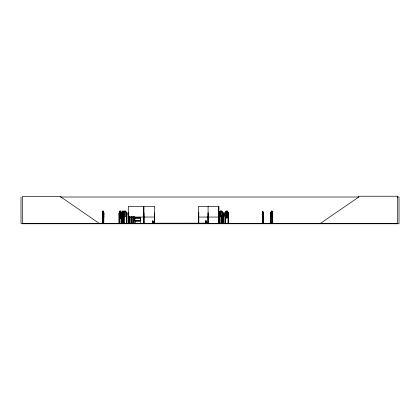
<?xml version="1.0" encoding="UTF-8"?>
<svg xmlns="http://www.w3.org/2000/svg" width="420" height="420" viewBox="0 0 420 420"><rect width="100%" height="100%" fill="white"/><g stroke="black" fill="none" stroke-linecap="round" stroke-linejoin="round"><path stroke-width="0.63" d="M140.375 219.345L140.375 218.111L135.371 218.111M102.795 212.756L102.753 223.545M103.546 223.545L103.53 212.714M103.751 212.756L103.677 223.545M272.433 212.825L272.727 212.851L272.727 223.555M121.301 212.767L121.28 223.545M262.563 212.924L262.516 223.545M152.754 223.514L152.859 220.978M205.879 223.514L205.984 220.978L206.073 222.243M262.705 212.972L262.773 211.523M225.225 212.825L225.267 223.545L225.33 212.846L224.889 212.83L226.086 211.129L227.299 211.129M228.165 212.756L228.149 223.545L228.134 212.84L228.512 212.846L228.491 223.545M123.307 216.179L124.131 214.526L124.084 212.709M262.705 211.302L262.647 212.84M260.552 223.54L265.214 223.54L260.584 223.493M260.584 223.346L265.183 223.545M103.525 212.725C104.444 213.14 103.598 215.271 103.457 216.221L103.016 216.221L102.632 214.51L103.063 216.179M205.858 222.243L205.963 220.978L205.453 223.514M103.063 213.596L102.868 216.541L103.388 217.549L103.645 215.266L103.147 211.397L103.189 214.247L103.451 213.591M100.574 223.54L105.725 223.54M100.632 223.346L105.667 223.346L100.637 223.545M263.125 214.652L262.658 216.347L262.658 211.255L263.261 212.846L263.298 223.545M262.7 211.255L262.447 212.956M135.35 223.529L140.385 223.445L140.38 221.067L135.371 221.067L135.371 223.44M220.206 212.368L220.568 211.402M263.009 214.242L262.878 215.25L262.6 214.242M152.418 223.514L152.806 220.978L153.337 223.514M205.543 223.514L205.926 220.978M120.204 211.397L119.574 216.541L120.083 217.549L120.587 217.549L121.091 216.541L121.091 215.266L120.456 211.397L120.167 211.397M122.834 211.397L122.582 213.591L123.086 214.247L123.344 212.846L123.086 211.397L122.798 211.397M219.944 212.294L220.138 211.186L221.933 211.176L222.521 214.116L221.713 215.124L220.899 215.124L220.075 214.116L220.689 211.176L219.466 212.846L219.555 223.519M271.976 211.186L272.27 214.127L271.882 215.135L271.488 215.135L271.089 212.851L271.388 211.186L272.013 211.186M152.334 223.514L152.77 220.978M269.073 223.519L274.491 223.519M206.252 223.514L209.759 223.325L206.252 223.514L206.041 220.978L206.551 223.514M206.252 223.34L209.743 223.33M143.945 223.514L144.175 223.157L144.181 223.545M205.333 223.514L205.895 220.978L206.703 223.514M119.952 211.176L119.574 214.116L120.083 215.124L120.587 215.124L121.091 214.116L121.091 212.846L120.713 211.176L119.915 211.176M122.582 211.176L122.199 214.116L122.714 215.124L123.218 215.124L123.722 214.116M102.622 223.545L102.659 212.83L103.016 211.129L103.457 211.129M102.659 212.83L103.058 211.129M102.659 215.25L103.058 213.554L103.498 213.554L103.898 216.951L103.457 218.647L103.058 218.647L102.674 216.935L103.1 218.647M102.716 215.266L103.1 213.554M103.451 216.179L103.856 214.526M205.301 223.514L205.889 220.978M117.422 223.514L125.701 223.519L117.432 223.33M126.882 223.519L126.929 212.83L125.638 211.129M129.701 223.519L129.644 216.62M219.55 212.851L220.169 211.139M271.378 211.139L272.024 211.139L272.606 212.851L272.627 214.536L271.987 216.232L271.378 216.232L270.779 214.536L270.779 212.835L271.415 211.139M271.425 211.186L270.837 212.851L270.821 223.555M123.716 223.545L123.722 212.846L124.362 211.176L125.633 211.176L126.257 212.846L126.257 214.116L125.423 215.124L124.577 215.124L124.01 214.452M218.521 223.524L218.495 216.709M198.98 223.514L197.773 223.519L199.017 223.545M198.802 223.54L198.87 223.157M198.991 223.34L197.799 223.34M123.391 223.519L123.407 215.36M133.964 223.54L134.001 216.62L134.038 223.545M134.143 223.514L126.399 223.519M119.217 223.545L119.165 212.83L119.942 211.129M120.692 216.221L121.501 214.526M123.354 216.221L122.535 216.221L121.758 214.526L121.758 212.83L122.535 211.129L123.354 211.129M121.79 223.545L121.795 212.83L122.567 211.129M123.323 216.221L124.105 214.51M227.262 216.179L228.454 214.51L227.257 212.83L226.863 211.397L226.469 211.397L226.091 212.846L226.091 213.591L226.863 214.247L227.262 212.846L226.044 212.83L224.931 214.51M227.278 216.221L228.496 214.526L227.241 212.872L226.065 212.872L225.498 215.817L226.286 216.825L227.068 216.825L227.845 215.817L227.262 212.872M228.412 214.541L228.412 216.211L227.241 217.88L226.065 217.88M228.475 216.227L227.257 217.922L226.044 217.922L224.852 216.227L224.873 212.83M220.689 211.129L219.424 212.83L219.881 212.846L219.902 223.555M123.685 211.979L124.341 211.129L125.648 211.129M123.716 212.011L124.362 211.176M125.638 216.221L126.94 214.526L126.94 212.83L126.488 212.846L126.488 223.545M320.219 223.545L358.774 197.012L358.774 196.229L397.325 196.229L397.325 223.545L21 223.545L21 197.012M60.417 197.012L358.974 197.012M397.031 197.012L399 197.012L399 223.771L22.355 223.771L22.355 196.508L60.91 196.508L60.91 197.012L99.461 223.545M119.905 211.129L120.724 211.129M220.127 211.139L221.949 211.129L223.198 212.83L223.23 223.555M122.546 211.176L123.344 211.176L123.722 212.846M227.278 211.176L226.086 211.176L225.498 212.846L225.498 214.116L226.286 215.124L227.068 215.124L227.845 214.116L227.262 211.176L228.496 212.83L227.278 211.129M271.814 211.402L271.582 211.402C270.737 214.935 272.632 214.924 271.777 211.402M262.726 211.523L262.841 214.373L262.705 213.717M119.38 212.693L119.395 223.545M122.005 212.693L122.026 223.545M272.391 212.704L272.423 223.555M119.165 212.83L119.133 214.526L119.942 216.221M119.385 212.825L119.049 212.846L119.049 223.545M121.112 212.846L121.501 212.83L121.427 223.545M122.015 212.825L121.674 212.846L121.674 223.545L121.763 223.157M102.742 212.846L102.501 223.545M123.742 212.846L124.105 212.846L124.068 223.545M128.415 212.846L128.772 212.846L128.804 223.545M143.976 212.846L144.139 223.545M154.681 212.846L154.523 223.545M198.44 212.846L198.828 212.846M218.495 212.846L218.888 212.846M262.51 212.846L262.71 223.545M270.779 212.835L271.126 212.851M103.362 213.817L103.189 216.673L103.32 213.817M121.758 214.526L122.567 216.221M220.689 216.221L219.424 214.526L220.169 216.232M223.141 214.51L221.933 216.221L220.127 216.232L219.529 214.536M270.837 214.52L271.415 216.232M262.447 214.652L262.7 216.347M119.228 215.266L119.978 213.554L120.761 213.554L121.511 215.266L121.538 216.951L120.724 218.647L119.942 218.647L119.228 216.935M121.538 215.25L120.713 213.596L120.204 214.247L119.957 213.591M119.905 216.221L120.724 216.221M125.648 216.221L124.331 216.221L123.685 215.376M227.299 216.221L226.065 216.221L224.873 214.526L226.107 216.179M119.165 216.951L119.978 218.647M128.415 217.046L143.556 217.046M143.976 217.046L154.681 217.046M198.44 217.046L218.846 217.046M135.371 217.618L140.38 217.618M135.34 217.791L140.416 217.791M135.34 217.943L140.416 217.943M103.063 218.605L103.493 218.605M119.952 218.605L120.75 218.605M135.371 220.573L140.38 220.573L140.38 218.111M135.34 220.742L140.416 220.742M135.34 220.894L140.416 220.894M102.475 223.157L102.774 223.157M103.53 223.157L103.829 223.157M119.406 223.157L119.017 223.157L119.138 223.545M121.081 223.157L121.469 223.157M121.648 223.157L122.031 223.157M123.018 223.157L123.485 223.157M123.711 223.157L124.1 223.157M126.452 223.157L126.919 223.157M128.378 223.157L128.809 223.157M130.001 223.157L129.617 223.157L129.633 223.545M131.68 223.157L132.069 223.157M133.613 223.157L134.08 223.157M143.687 223.157L143.262 223.157L143.267 223.545M208.304 223.157L153.956 223.214L153.956 223.545M218.463 223.157L218.93 223.157L218.93 223.545M219.455 223.157L219.922 223.157M221.156 223.167L221.508 223.167M222.773 223.157L223.241 223.157M225.367 223.157L224.905 223.157L224.905 223.545M228.086 223.157L228.548 223.157L228.548 223.545M262.474 223.157L262.736 223.545M263.03 223.157L263.298 223.157M270.811 223.167L271.163 223.167L271.147 223.555M272.407 223.167L272.758 223.167M142.222 223.545L145.084 223.519M217.025 223.346L229.446 223.346L227.656 223.519M271.021 223.277L272.543 223.277M135.377 223.372L140.375 223.372M229.446 223.346L227.609 223.545M142.265 223.519L145.063 223.493L142.238 223.33M154.66 223.157L154.66 223.545L154.681 206.341L143.976 206.341L143.96 223.545M222.81 212.709L222.826 223.545M219.797 212.709L219.776 223.555M138.075 223.514L117.442 223.545M136.952 223.325L137.083 223.267M137.135 223.519L137.172 223.157L137.109 223.545M126.546 223.519L126.514 212.704M133.66 223.514L133.691 216.62L133.639 223.545M123.06 223.514L123.06 215.99M135.172 219.251L134.321 218.243L134.321 216.967M123.716 215.345L124.362 216.179M219.466 214.51L220.705 216.179M135.371 218.374L134.962 216.967M123.323 211.129L124.105 212.846L123.307 211.176M120.692 211.129L121.475 212.846M271.987 211.139L272.564 212.851M103.415 211.129L103.84 212.846L103.798 223.545M206.11 220.978L206.672 223.514M152.964 220.978L153.426 223.514M206.073 220.978L206.267 222.243M152.917 220.978L153.122 223.514M262.909 211.302L263.009 212.972M274.475 223.555L269.089 223.555M272.622 223.167L272.68 223.555M272.585 212.835L272.543 223.555M271.126 215.371L271.126 223.555M271.005 212.851L271.021 223.555M270.947 223.167L270.889 223.555M263.204 212.846L263.198 223.545M263.125 212.846L263.093 223.545L263.057 212.83M262.563 212.846L262.574 223.545M228.401 223.157L228.391 223.545M225.052 223.157L225.062 223.545M224.941 212.846L224.968 223.545M223.146 223.545L223.198 212.83L222.852 212.793L222.841 223.545M221.477 216.001L221.429 223.555M221.356 216.001L221.372 223.555M221.314 216.001L221.298 223.555M221.193 216.001L221.172 223.555M219.718 214.111L219.718 223.555M219.592 214.111L219.639 223.555M219.544 212.846L219.576 223.555M218.888 223.545L218.846 206.341L198.44 206.341L198.466 223.545M218.799 206.341L218.741 223.545L218.678 212.846M218.615 212.846L218.6 223.545M208.257 223.545L208.273 212.846L207.974 212.846L208.026 223.545M208.152 216.709L208.173 223.545M208.094 206.341L208.073 223.545M207.953 223.157L207.953 223.545M207.475 223.214L207.475 223.545M198.786 212.846L198.828 223.545M198.739 223.157L198.734 223.545M198.534 223.157L198.529 223.545M198.403 223.157L198.403 223.545M189.105 223.214L189.105 223.545M188.554 223.214L188.554 223.545M184.091 223.545L182.443 223.545M181.487 223.545L179.839 223.545M154.481 223.157L154.481 223.545M143.582 223.157L143.635 223.545L143.651 212.846L143.299 212.846L143.367 223.545L143.393 212.846M143.493 223.545L143.556 206.341L128.415 206.341L128.389 223.545M137.471 223.157L137.44 223.545M137.387 223.157L137.377 223.545M134.18 223.545L126.347 223.545M132.037 216.62L132.059 223.545M131.922 216.62L131.948 223.545M131.88 223.157L131.885 223.545M131.828 216.62L131.801 223.545M131.712 216.62L131.686 223.545M129.969 216.62L129.995 223.545M129.853 216.62L129.88 223.545M129.759 216.62L129.733 223.545M128.756 223.157L128.704 223.545M128.672 212.846L128.63 223.545M128.515 212.846L128.515 223.545L128.431 223.157M126.84 212.846L126.788 223.545M123.979 223.157L123.979 223.545M123.953 214.1L123.9 223.545M123.858 212.846L123.832 223.545M123.443 215.36L123.448 223.545M123.097 215.99L123.097 223.545M121.884 212.846L121.91 223.545M121.343 223.157L121.343 223.545M121.223 212.846L121.202 223.545M121.112 217.25L121.086 223.545M119.259 217.25L119.285 223.545M103.614 223.157L103.63 223.545M102.559 223.157L102.575 223.545M262.595 212.399L262.61 215.03L262.736 213.922C262.952 217.791 262.952 209.69 262.741 213.423L262.595 212.399M103.021 214.699L103.026 217.324L103.294 216.216C103.709 220.085 103.677 212.042 103.299 215.717L103.021 214.699M103.063 211.176L102.868 214.116L103.388 215.124L103.645 212.846L103.451 211.176L103.021 211.176M119.81 214.699L120.22 215.98L119.789 217.303L120.346 216.216L120.871 217.324L120.482 215.969L120.897 214.741L120.356 215.717L119.81 214.699M120.204 213.817L119.957 216.011L120.456 216.673L120.713 215.266L120.204 213.817M225.761 213.969L226.391 215.255L225.734 216.578L226.59 215.492L227.456 216.578L226.805 215.245L227.435 214.016L226.606 214.993L225.761 213.969M226.469 213.092L226.091 215.287L226.863 215.948L227.262 214.541L226.863 213.092L226.453 213.092M221.093 211.397L220.694 213.591L221.503 214.247L221.917 212.846L221.503 211.397L221.093 211.397M124.782 211.397L124.367 213.591L125.202 214.247L125.633 212.846L125.202 211.397L124.766 211.397M133.691 218.636L134.935 220.348L133.691 218.636"/></g></svg>
